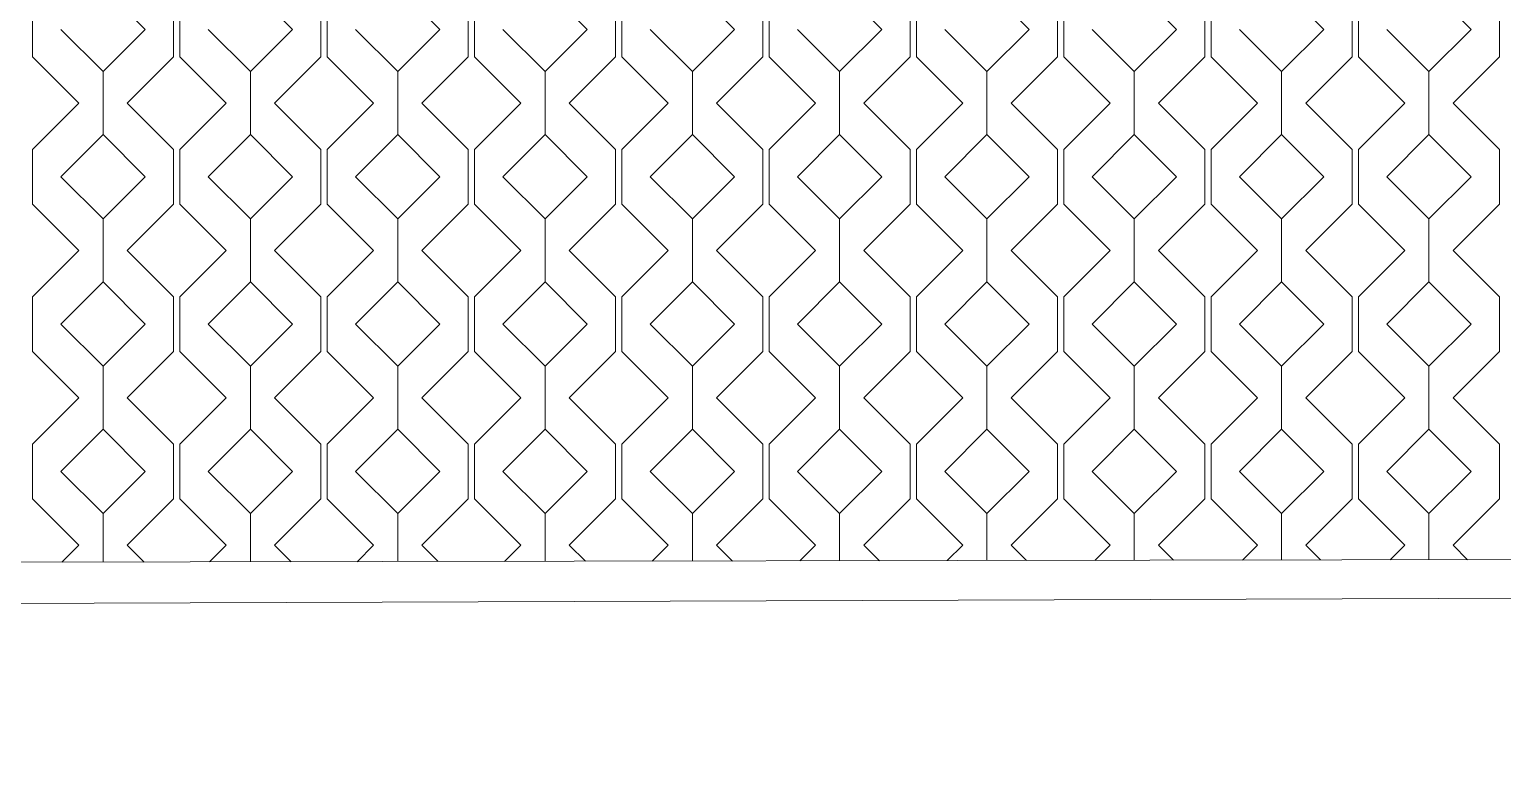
# Model space of a CAD drawing. Header units: millimetres. Extents: x -20794 to 71174, y -103753 to 30644.
# Drawn here: x 2167 to 5500, y 10663 to 12333 of the extents above; entities that cross this region are included whole.
import ezdxf

# ---------------------------------------------------------------- set-up
doc = ezdxf.new("R2010")
doc.units = ezdxf.units.MM
doc.header["$MEASUREMENT"] = 0
doc.layers.add('Местность - Рельеф', color=7, linetype='Continuous')
doc.layers.add('Местность - Рельеф_Ном._пера__1', color=7, linetype='Continuous', lineweight=13)
doc.layers.add('Местность - Рельеф_Ном._пера__102', color=7, linetype='Continuous', lineweight=5, true_color=0xcccccc)

# ---------------------------------------------------------------- blocks, each defined once
blk = doc.blocks.new('*X1')
at = {"layer": 'Местность - Рельеф_Ном._пера__102', "color": 254, "linetype": 'Continuous', "lineweight": 5, "true_color": 0xcccccc}
for p, q in [((2333.331165, 12428.7506), (2428.7608, 12333.321)), ((2666.664165, 12428.7506), (2762.0938, 12333.321)), ((2999.997165, 12428.7506), (3095.4268, 12333.321)), ((3333.330165, 12428.7506), (3428.7598, 12333.321)), ((3666.663165, 12428.7506), (3762.0928, 12333.321)), ((3999.996165, 12428.7506), (4095.4258, 12333.321)), ((4333.329165, 12428.7506), (4428.7588, 12333.321)), ((4666.662165, 12428.7506), (4762.0918, 12333.321)), ((4999.995165, 12428.7506), (5095.4248, 12333.321)), ((5333.328165, 12428.7506), (5428.7578, 12333.321)), ((2173.762, 12395.0655), (2173.762, 12333.321)), ((2492.9, 12395.0655), (2492.9, 12333.321)), ((2507.095, 12395.0655), (2507.095, 12333.321)), ((2826.233, 12395.0655), (2826.233, 12333.321)), ((2840.428, 12395.0655), (2840.428, 12333.321)), ((3159.566, 12395.0655), (3159.566, 12333.321)), ((3173.761, 12395.0655), (3173.761, 12333.321)), ((3492.899, 12395.0655), (3492.899, 12333.321)), ((3507.094, 12395.0655), (3507.094, 12333.321)), ((3826.232, 12395.0655), (3826.232, 12333.321)), ((3840.427, 12395.0655), (3840.427, 12333.321)), ((4159.565, 12395.0655), (4159.565, 12333.321)), ((4173.76, 12395.0655), (4173.76, 12333.321)), ((4492.898, 12395.0655), (4492.898, 12333.321)), ((4507.093, 12395.0655), (4507.093, 12333.321)), ((4826.231, 12395.0655), (4826.231, 12333.321)), ((4840.426, 12395.0655), (4840.426, 12333.321)), ((5159.564, 12395.0655), (5159.564, 12333.321)), ((5173.759, 12395.0655), (5173.759, 12333.321)), ((5492.897, 12395.0655), (5492.897, 12333.321)), ((2173.762, 12333.321), (2173.762, 12271.577)), ((2333.331, 12237.892), (2237.902, 12333.321)), ((2428.7606, 12333.321), (2333.331, 12237.892)), ((2492.9, 12333.321), (2492.9, 12271.577)), ((2507.095, 12333.321), (2507.095, 12271.577)), ((2666.664, 12237.892), (2571.235, 12333.321)), ((2762.0936, 12333.321), (2666.664, 12237.892)), ((2826.233, 12333.321), (2826.233, 12271.577)), ((2840.428, 12333.321), (2840.428, 12271.577)), ((2999.997, 12237.892), (2904.568, 12333.321)), ((3095.4266, 12333.321), (2999.997, 12237.892)), ((3159.566, 12333.321), (3159.566, 12271.577)), ((3173.761, 12333.321), (3173.761, 12271.577)), ((3333.33, 12237.892), (3237.901, 12333.321)), ((3428.7596, 12333.321), (3333.33, 12237.892)), ((3492.899, 12333.321), (3492.899, 12271.577)), ((3507.094, 12333.321), (3507.094, 12271.577)), ((3666.663, 12237.892), (3571.234, 12333.321)), ((3762.0926, 12333.321), (3666.663, 12237.892)), ((3826.232, 12333.321), (3826.232, 12271.577)), ((3840.427, 12333.321), (3840.427, 12271.577)), ((3999.996, 12237.892), (3904.567, 12333.321)), ((4095.4256, 12333.321), (3999.996, 12237.892)), ((4159.565, 12333.321), (4159.565, 12271.577)), ((4173.76, 12333.321), (4173.76, 12271.577)), ((4333.329, 12237.892), (4237.9, 12333.321)), ((4428.7586, 12333.321), (4333.329, 12237.892)), ((4492.898, 12333.321), (4492.898, 12271.577)), ((4507.093, 12333.321), (4507.093, 12271.577)), ((4666.662, 12237.892), (4571.233, 12333.321)), ((4762.0916, 12333.321), (4666.662, 12237.892)), ((4826.231, 12333.321), (4826.231, 12271.577)), ((4840.426, 12333.321), (4840.426, 12271.577)), ((4999.995, 12237.892), (4904.566, 12333.321)), ((5095.4246, 12333.321), (4999.995, 12237.892)), ((5159.564, 12333.321), (5159.564, 12271.577)), ((5173.759, 12333.321), (5173.759, 12271.577)), ((5333.328, 12237.892), (5237.899, 12333.321)), ((5428.7576, 12333.321), (5333.328, 12237.892)), ((5492.897, 12333.321), (5492.897, 12271.577)), ((2278.684, 12166.655), (2173.762, 12271.577)), ((2492.9, 12271.577), (2387.9779, 12166.655)), ((2612.017, 12166.655), (2507.095, 12271.577)), ((2826.233, 12271.577), (2721.3109, 12166.655)), ((2945.35, 12166.655), (2840.428, 12271.577)), ((3159.566, 12271.577), (3054.6439, 12166.655)), ((3278.683, 12166.655), (3173.761, 12271.577)), ((3492.899, 12271.577), (3387.9769, 12166.655)), ((3612.016, 12166.655), (3507.094, 12271.577)), ((3826.232, 12271.577), (3721.3099, 12166.655)), ((3945.349, 12166.655), (3840.427, 12271.577)), ((4159.565, 12271.577), (4054.6429, 12166.655)), ((4278.682, 12166.655), (4173.76, 12271.577)), ((4492.898, 12271.577), (4387.9759, 12166.655)), ((4612.015, 12166.655), (4507.093, 12271.577)), ((4826.231, 12271.577), (4721.3089, 12166.655)), ((4945.348, 12166.655), (4840.426, 12271.577)), ((5159.564, 12271.577), (5054.6419, 12166.655)), ((5278.681, 12166.655), (5173.759, 12271.577)), ((5492.897, 12271.577), (5387.9749, 12166.655)), ((2333.331, 12095.4176), (2333.331, 12237.892)), ((2333.331165, 12237.892), (2333.331165, 12095.4176)), ((2666.664, 12095.4176), (2666.664, 12237.892)), ((2666.664165, 12237.892), (2666.664165, 12095.4176)), ((2999.997, 12095.4176), (2999.997, 12237.892)), ((2999.997165, 12237.892), (2999.997165, 12095.4176)), ((3333.33, 12095.4176), (3333.33, 12237.892)), ((3333.330165, 12237.892), (3333.330165, 12095.4176)), ((3666.663, 12095.4176), (3666.663, 12237.892)), ((3666.663165, 12237.892), (3666.663165, 12095.4176)), ((3999.996, 12095.4176), (3999.996, 12237.892)), ((3999.996165, 12237.892), (3999.996165, 12095.4176)), ((4333.329, 12095.4176), (4333.329, 12237.892)), ((4333.329165, 12237.892), (4333.329165, 12095.4176)), ((4666.662, 12095.4176), (4666.662, 12237.892)), ((4666.662165, 12237.892), (4666.662165, 12095.4176)), ((4999.995, 12095.4176), (4999.995, 12237.892)), ((4999.995165, 12237.892), (4999.995165, 12095.4176)), ((5333.328, 12095.4176), (5333.328, 12237.892)), ((5333.328165, 12237.892), (5333.328165, 12095.4176)), ((2173.762, 12061.7325), (2278.684, 12166.655)), ((2387.9779, 12166.655), (2492.9, 12061.7325)), ((2507.095, 12061.7325), (2612.017, 12166.655)), ((2721.3109, 12166.655), (2826.233, 12061.7325)), ((2840.428, 12061.7325), (2945.35, 12166.655)), ((3054.6439, 12166.655), (3159.566, 12061.7325)), ((3173.761, 12061.7325), (3278.683, 12166.655)), ((3387.9769, 12166.655), (3492.899, 12061.7325)), ((3507.094, 12061.7325), (3612.016, 12166.655)), ((3721.3099, 12166.655), (3826.232, 12061.7325)), ((3840.427, 12061.7325), (3945.349, 12166.655)), ((4054.6429, 12166.655), (4159.565, 12061.7325)), ((4173.76, 12061.7325), (4278.682, 12166.655)), ((4387.9759, 12166.655), (4492.898, 12061.7325)), ((4507.093, 12061.7325), (4612.015, 12166.655)), ((4721.3089, 12166.655), (4826.231, 12061.7325)), ((4840.426, 12061.7325), (4945.348, 12166.655)), ((5054.6419, 12166.655), (5159.564, 12061.7325)), ((5173.759, 12061.7325), (5278.681, 12166.655)), ((5387.9749, 12166.655), (5492.897, 12061.7325)), ((2237.902, 11999.988165), (2333.331, 12095.4178)), ((2333.331165, 12095.4176), (2428.7608, 11999.988)), ((2571.235, 11999.988165), (2666.664, 12095.4178)), ((2666.664165, 12095.4176), (2762.0938, 11999.988)), ((2904.568, 11999.988165), (2999.997, 12095.4178)), ((2999.997165, 12095.4176), (3095.4268, 11999.988)), ((3237.901, 11999.988165), (3333.33, 12095.4178)), ((3333.330165, 12095.4176), (3428.7598, 11999.988)), ((3571.234, 11999.988165), (3666.663, 12095.4178)), ((3666.663165, 12095.4176), (3762.0928, 11999.988)), ((3904.567, 11999.988165), (3999.996, 12095.4178)), ((3999.996165, 12095.4176), (4095.4258, 11999.988)), ((4237.9, 11999.988165), (4333.329, 12095.4178)), ((4333.329165, 12095.4176), (4428.7588, 11999.988)), ((4571.233, 11999.988165), (4666.662, 12095.4178)), ((4666.662165, 12095.4176), (4762.0918, 11999.988)), ((4904.566, 11999.988165), (4999.995, 12095.4178)), ((4999.995165, 12095.4176), (5095.4248, 11999.988)), ((5237.899, 11999.988165), (5333.328, 12095.4178)), ((5333.328165, 12095.4176), (5428.7578, 11999.988)), ((2173.762, 12061.7325), (2173.762, 11999.988)), ((2492.9, 12061.7325), (2492.9, 11999.988)), ((2507.095, 12061.7325), (2507.095, 11999.988)), ((2826.233, 12061.7325), (2826.233, 11999.988)), ((2840.428, 12061.7325), (2840.428, 11999.988)), ((3159.566, 12061.7325), (3159.566, 11999.988)), ((3173.761, 12061.7325), (3173.761, 11999.988)), ((3492.899, 12061.7325), (3492.899, 11999.988)), ((3507.094, 12061.7325), (3507.094, 11999.988)), ((3826.232, 12061.7325), (3826.232, 11999.988)), ((3840.427, 12061.7325), (3840.427, 11999.988)), ((4159.565, 12061.7325), (4159.565, 11999.988)), ((4173.76, 12061.7325), (4173.76, 11999.988)), ((4492.898, 12061.7325), (4492.898, 11999.988)), ((4507.093, 12061.7325), (4507.093, 11999.988)), ((4826.231, 12061.7325), (4826.231, 11999.988)), ((4840.426, 12061.7325), (4840.426, 11999.988)), ((5159.564, 12061.7325), (5159.564, 11999.988)), ((5173.759, 12061.7325), (5173.759, 11999.988)), ((5492.897, 12061.7325), (5492.897, 11999.988)), ((2173.762, 11999.988), (2173.762, 11938.244)), ((2333.331, 11904.559), (2237.902, 11999.988)), ((2428.7606, 11999.988), (2333.331, 11904.559)), ((2492.9, 11999.988), (2492.9, 11938.244)), ((2507.095, 11999.988), (2507.095, 11938.244)), ((2666.664, 11904.559), (2571.235, 11999.988)), ((2762.0936, 11999.988), (2666.664, 11904.559)), ((2826.233, 11999.988), (2826.233, 11938.244)), ((2840.428, 11999.988), (2840.428, 11938.244)), ((2999.997, 11904.559), (2904.568, 11999.988)), ((3095.4266, 11999.988), (2999.997, 11904.559)), ((3159.566, 11999.988), (3159.566, 11938.244)), ((3173.761, 11999.988), (3173.761, 11938.244)), ((3333.33, 11904.559), (3237.901, 11999.988)), ((3428.7596, 11999.988), (3333.33, 11904.559)), ((3492.899, 11999.988), (3492.899, 11938.244)), ((3507.094, 11999.988), (3507.094, 11938.244)), ((3666.663, 11904.559), (3571.234, 11999.988)), ((3762.0926, 11999.988), (3666.663, 11904.559)), ((3826.232, 11999.988), (3826.232, 11938.244)), ((3840.427, 11999.988), (3840.427, 11938.244)), ((3999.996, 11904.559), (3904.567, 11999.988)), ((4095.4256, 11999.988), (3999.996, 11904.559)), ((4159.565, 11999.988), (4159.565, 11938.244)), ((4173.76, 11999.988), (4173.76, 11938.244)), ((4333.329, 11904.559), (4237.9, 11999.988)), ((4428.7586, 11999.988), (4333.329, 11904.559)), ((4492.898, 11999.988), (4492.898, 11938.244)), ((4507.093, 11999.988), (4507.093, 11938.244)), ((4666.662, 11904.559), (4571.233, 11999.988)), ((4762.0916, 11999.988), (4666.662, 11904.559)), ((4826.231, 11999.988), (4826.231, 11938.244)), ((4840.426, 11999.988), (4840.426, 11938.244)), ((4999.995, 11904.559), (4904.566, 11999.988)), ((5095.4246, 11999.988), (4999.995, 11904.559)), ((5159.564, 11999.988), (5159.564, 11938.244)), ((5173.759, 11999.988), (5173.759, 11938.244)), ((5333.328, 11904.559), (5237.899, 11999.988)), ((5428.7576, 11999.988), (5333.328, 11904.559)), ((5492.897, 11999.988), (5492.897, 11938.244)), ((2278.684, 11833.322), (2173.762, 11938.244)), ((2492.9, 11938.244), (2387.9779, 11833.322)), ((2612.017, 11833.322), (2507.095, 11938.244)), ((2826.233, 11938.244), (2721.3109, 11833.322)), ((2945.35, 11833.322), (2840.428, 11938.244)), ((3159.566, 11938.244), (3054.6439, 11833.322)), ((3278.683, 11833.322), (3173.761, 11938.244)), ((3492.899, 11938.244), (3387.9769, 11833.322)), ((3612.016, 11833.322), (3507.094, 11938.244)), ((3826.232, 11938.244), (3721.3099, 11833.322)), ((3945.349, 11833.322), (3840.427, 11938.244)), ((4159.565, 11938.244), (4054.6429, 11833.322)), ((4278.682, 11833.322), (4173.76, 11938.244)), ((4492.898, 11938.244), (4387.9759, 11833.322)), ((4612.015, 11833.322), (4507.093, 11938.244)), ((4826.231, 11938.244), (4721.3089, 11833.322)), ((4945.348, 11833.322), (4840.426, 11938.244)), ((5159.564, 11938.244), (5054.6419, 11833.322)), ((5278.681, 11833.322), (5173.759, 11938.244)), ((5492.897, 11938.244), (5387.9749, 11833.322)), ((2333.331, 11762.0846), (2333.331, 11904.559)), ((2333.331165, 11904.559), (2333.331165, 11762.0846)), ((2666.664, 11762.0846), (2666.664, 11904.559)), ((2666.664165, 11904.559), (2666.664165, 11762.0846)), ((2999.997, 11762.0846), (2999.997, 11904.559)), ((2999.997165, 11904.559), (2999.997165, 11762.0846)), ((3333.33, 11762.0846), (3333.33, 11904.559)), ((3333.330165, 11904.559), (3333.330165, 11762.0846)), ((3666.663, 11762.0846), (3666.663, 11904.559)), ((3666.663165, 11904.559), (3666.663165, 11762.0846)), ((3999.996, 11762.0846), (3999.996, 11904.559)), ((3999.996165, 11904.559), (3999.996165, 11762.0846)), ((4333.329, 11762.0846), (4333.329, 11904.559)), ((4333.329165, 11904.559), (4333.329165, 11762.0846)), ((4666.662, 11762.0846), (4666.662, 11904.559)), ((4666.662165, 11904.559), (4666.662165, 11762.0846)), ((4999.995, 11762.0846), (4999.995, 11904.559)), ((4999.995165, 11904.559), (4999.995165, 11762.0846)), ((5333.328, 11762.0846), (5333.328, 11904.559)), ((5333.328165, 11904.559), (5333.328165, 11762.0846)), ((2173.762, 11728.3995), (2278.684, 11833.322)), ((2387.9779, 11833.322), (2492.9, 11728.3995)), ((2507.095, 11728.3995), (2612.017, 11833.322)), ((2721.3109, 11833.322), (2826.233, 11728.3995)), ((2840.428, 11728.3995), (2945.35, 11833.322)), ((3054.6439, 11833.322), (3159.566, 11728.3995)), ((3173.761, 11728.3995), (3278.683, 11833.322)), ((3387.9769, 11833.322), (3492.899, 11728.3995)), ((3507.094, 11728.3995), (3612.016, 11833.322)), ((3721.3099, 11833.322), (3826.232, 11728.3995)), ((3840.427, 11728.3995), (3945.349, 11833.322)), ((4054.6429, 11833.322), (4159.565, 11728.3995)), ((4173.76, 11728.3995), (4278.682, 11833.322)), ((4387.9759, 11833.322), (4492.898, 11728.3995)), ((4507.093, 11728.3995), (4612.015, 11833.322)), ((4721.3089, 11833.322), (4826.231, 11728.3995)), ((4840.426, 11728.3995), (4945.348, 11833.322)), ((5054.6419, 11833.322), (5159.564, 11728.3995)), ((5173.759, 11728.3995), (5278.681, 11833.322)), ((5387.9749, 11833.322), (5492.897, 11728.3995)), ((2237.902, 11666.655165), (2333.331, 11762.0848)), ((2333.331165, 11762.0846), (2428.7608, 11666.655)), ((2571.235, 11666.655165), (2666.664, 11762.0848)), ((2666.664165, 11762.0846), (2762.0938, 11666.655)), ((2904.568, 11666.655165), (2999.997, 11762.0848)), ((2999.997165, 11762.0846), (3095.4268, 11666.655)), ((3237.901, 11666.655165), (3333.33, 11762.0848)), ((3333.330165, 11762.0846), (3428.7598, 11666.655)), ((3571.234, 11666.655165), (3666.663, 11762.0848)), ((3666.663165, 11762.0846), (3762.0928, 11666.655)), ((3904.567, 11666.655165), (3999.996, 11762.0848)), ((3999.996165, 11762.0846), (4095.4258, 11666.655)), ((4237.9, 11666.655165), (4333.329, 11762.0848)), ((4333.329165, 11762.0846), (4428.7588, 11666.655)), ((4571.233, 11666.655165), (4666.662, 11762.0848)), ((4666.662165, 11762.0846), (4762.0918, 11666.655)), ((4904.566, 11666.655165), (4999.995, 11762.0848)), ((4999.995165, 11762.0846), (5095.4248, 11666.655)), ((5237.899, 11666.655165), (5333.328, 11762.0848)), ((5333.328165, 11762.0846), (5428.7578, 11666.655)), ((2173.762, 11728.3995), (2173.762, 11666.655)), ((2492.9, 11728.3995), (2492.9, 11666.655)), ((2507.095, 11728.3995), (2507.095, 11666.655)), ((2826.233, 11728.3995), (2826.233, 11666.655)), ((2840.428, 11728.3995), (2840.428, 11666.655)), ((3159.566, 11728.3995), (3159.566, 11666.655)), ((3173.761, 11728.3995), (3173.761, 11666.655)), ((3492.899, 11728.3995), (3492.899, 11666.655)), ((3507.094, 11728.3995), (3507.094, 11666.655)), ((3826.232, 11728.3995), (3826.232, 11666.655)), ((3840.427, 11728.3995), (3840.427, 11666.655)), ((4159.565, 11728.3995), (4159.565, 11666.655)), ((4173.76, 11728.3995), (4173.76, 11666.655)), ((4492.898, 11728.3995), (4492.898, 11666.655)), ((4507.093, 11728.3995), (4507.093, 11666.655)), ((4826.231, 11728.3995), (4826.231, 11666.655)), ((4840.426, 11728.3995), (4840.426, 11666.655)), ((5159.564, 11728.3995), (5159.564, 11666.655)), ((5173.759, 11728.3995), (5173.759, 11666.655)), ((5492.897, 11728.3995), (5492.897, 11666.655)), ((2173.762, 11666.655), (2173.762, 11604.911)), ((2333.331, 11571.226), (2237.902, 11666.655)), ((2428.7606, 11666.655), (2333.331, 11571.226)), ((2492.9, 11666.655), (2492.9, 11604.911)), ((2507.095, 11666.655), (2507.095, 11604.911)), ((2666.664, 11571.226), (2571.235, 11666.655)), ((2762.0936, 11666.655), (2666.664, 11571.226)), ((2826.233, 11666.655), (2826.233, 11604.911)), ((2840.428, 11666.655), (2840.428, 11604.911)), ((2999.997, 11571.226), (2904.568, 11666.655)), ((3095.4266, 11666.655), (2999.997, 11571.226)), ((3159.566, 11666.655), (3159.566, 11604.911)), ((3173.761, 11666.655), (3173.761, 11604.911)), ((3333.33, 11571.226), (3237.901, 11666.655)), ((3428.7596, 11666.655), (3333.33, 11571.226)), ((3492.899, 11666.655), (3492.899, 11604.911)), ((3507.094, 11666.655), (3507.094, 11604.911)), ((3666.663, 11571.226), (3571.234, 11666.655)), ((3762.0926, 11666.655), (3666.663, 11571.226)), ((3826.232, 11666.655), (3826.232, 11604.911)), ((3840.427, 11666.655), (3840.427, 11604.911)), ((3999.996, 11571.226), (3904.567, 11666.655)), ((4095.4256, 11666.655), (3999.996, 11571.226)), ((4159.565, 11666.655), (4159.565, 11604.911)), ((4173.76, 11666.655), (4173.76, 11604.911)), ((4333.329, 11571.226), (4237.9, 11666.655)), ((4428.7586, 11666.655), (4333.329, 11571.226)), ((4492.898, 11666.655), (4492.898, 11604.911)), ((4507.093, 11666.655), (4507.093, 11604.911)), ((4666.662, 11571.226), (4571.233, 11666.655)), ((4762.0916, 11666.655), (4666.662, 11571.226)), ((4826.231, 11666.655), (4826.231, 11604.911)), ((4840.426, 11666.655), (4840.426, 11604.911)), ((4999.995, 11571.226), (4904.566, 11666.655)), ((5095.4246, 11666.655), (4999.995, 11571.226)), ((5159.564, 11666.655), (5159.564, 11604.911)), ((5173.759, 11666.655), (5173.759, 11604.911)), ((5333.328, 11571.226), (5237.899, 11666.655)), ((5428.7576, 11666.655), (5333.328, 11571.226)), ((5492.897, 11666.655), (5492.897, 11604.911)), ((2278.684, 11499.989), (2173.762, 11604.911)), ((2492.9, 11604.911), (2387.9779, 11499.989)), ((2612.017, 11499.989), (2507.095, 11604.911)), ((2826.233, 11604.911), (2721.3109, 11499.989)), ((2945.35, 11499.989), (2840.428, 11604.911)), ((3159.566, 11604.911), (3054.6439, 11499.989)), ((3278.683, 11499.989), (3173.761, 11604.911)), ((3492.899, 11604.911), (3387.9769, 11499.989)), ((3612.016, 11499.989), (3507.094, 11604.911)), ((3826.232, 11604.911), (3721.3099, 11499.989)), ((3945.349, 11499.989), (3840.427, 11604.911)), ((4159.565, 11604.911), (4054.6429, 11499.989)), ((4278.682, 11499.989), (4173.76, 11604.911)), ((4492.898, 11604.911), (4387.9759, 11499.989)), ((4612.015, 11499.989), (4507.093, 11604.911)), ((4826.231, 11604.911), (4721.3089, 11499.989)), ((4945.348, 11499.989), (4840.426, 11604.911)), ((5159.564, 11604.911), (5054.6419, 11499.989)), ((5278.681, 11499.989), (5173.759, 11604.911)), ((5492.897, 11604.911), (5387.9749, 11499.989)), ((2333.331, 11428.7516), (2333.331, 11571.226)), ((2333.331165, 11571.226), (2333.331165, 11428.7516)), ((2666.664, 11428.7516), (2666.664, 11571.226)), ((2666.664165, 11571.226), (2666.664165, 11428.7516)), ((2999.997, 11428.7516), (2999.997, 11571.226)), ((2999.997165, 11571.226), (2999.997165, 11428.7516)), ((3333.33, 11428.7516), (3333.33, 11571.226)), ((3333.330165, 11571.226), (3333.330165, 11428.7516)), ((3666.663, 11428.7516), (3666.663, 11571.226)), ((3666.663165, 11571.226), (3666.663165, 11428.7516)), ((3999.996, 11428.7516), (3999.996, 11571.226)), ((3999.996165, 11571.226), (3999.996165, 11428.7516)), ((4333.329, 11428.7516), (4333.329, 11571.226)), ((4333.329165, 11571.226), (4333.329165, 11428.7516)), ((4666.662, 11428.7516), (4666.662, 11571.226)), ((4666.662165, 11571.226), (4666.662165, 11428.7516)), ((4999.995, 11428.7516), (4999.995, 11571.226)), ((4999.995165, 11571.226), (4999.995165, 11428.7516)), ((5333.328, 11428.7516), (5333.328, 11571.226)), ((5333.328165, 11571.226), (5333.328165, 11428.7516)), ((2173.762, 11395.0665), (2278.684, 11499.989)), ((2387.9779, 11499.989), (2492.9, 11395.0665)), ((2507.095, 11395.0665), (2612.017, 11499.989)), ((2721.3109, 11499.989), (2826.233, 11395.0665)), ((2840.428, 11395.0665), (2945.35, 11499.989)), ((3054.6439, 11499.989), (3159.566, 11395.0665)), ((3173.761, 11395.0665), (3278.683, 11499.989)), ((3387.9769, 11499.989), (3492.899, 11395.0665)), ((3507.094, 11395.0665), (3612.016, 11499.989)), ((3721.3099, 11499.989), (3826.232, 11395.0665)), ((3840.427, 11395.0665), (3945.349, 11499.989)), ((4054.6429, 11499.989), (4159.565, 11395.0665)), ((4173.76, 11395.0665), (4278.682, 11499.989)), ((4387.9759, 11499.989), (4492.898, 11395.0665)), ((4507.093, 11395.0665), (4612.015, 11499.989)), ((4721.3089, 11499.989), (4826.231, 11395.0665)), ((4840.426, 11395.0665), (4945.348, 11499.989)), ((5054.6419, 11499.989), (5159.564, 11395.0665)), ((5173.759, 11395.0665), (5278.681, 11499.989)), ((5387.9749, 11499.989), (5492.897, 11395.0665)), ((2237.902, 11333.322165), (2333.331, 11428.7518)), ((2333.331165, 11428.7516), (2428.7608, 11333.322)), ((2571.235, 11333.322165), (2666.664, 11428.7518)), ((2666.664165, 11428.7516), (2762.0938, 11333.322)), ((2904.568, 11333.322165), (2999.997, 11428.7518)), ((2999.997165, 11428.7516), (3095.4268, 11333.322)), ((3237.901, 11333.322165), (3333.33, 11428.7518)), ((3333.330165, 11428.7516), (3428.7598, 11333.322)), ((3571.234, 11333.322165), (3666.663, 11428.7518)), ((3666.663165, 11428.7516), (3762.0928, 11333.322)), ((3904.567, 11333.322165), (3999.996, 11428.7518)), ((3999.996165, 11428.7516), (4095.4258, 11333.322)), ((4237.9, 11333.322165), (4333.329, 11428.7518)), ((4333.329165, 11428.7516), (4428.7588, 11333.322)), ((4571.233, 11333.322165), (4666.662, 11428.7518)), ((4666.662165, 11428.7516), (4762.0918, 11333.322)), ((4904.566, 11333.322165), (4999.995, 11428.7518)), ((4999.995165, 11428.7516), (5095.4248, 11333.322)), ((5237.899, 11333.322165), (5333.328, 11428.7518)), ((5333.328165, 11428.7516), (5428.7578, 11333.322)), ((2173.762, 11395.0665), (2173.762, 11333.322)), ((2492.9, 11395.0665), (2492.9, 11333.322)), ((2507.095, 11395.0665), (2507.095, 11333.322)), ((2826.233, 11395.0665), (2826.233, 11333.322)), ((2840.428, 11395.0665), (2840.428, 11333.322)), ((3159.566, 11395.0665), (3159.566, 11333.322)), ((3173.761, 11395.0665), (3173.761, 11333.322)), ((3492.899, 11395.0665), (3492.899, 11333.322)), ((3507.094, 11395.0665), (3507.094, 11333.322)), ((3826.232, 11395.0665), (3826.232, 11333.322)), ((3840.427, 11395.0665), (3840.427, 11333.322)), ((4159.565, 11395.0665), (4159.565, 11333.322)), ((4173.76, 11395.0665), (4173.76, 11333.322)), ((4492.898, 11395.0665), (4492.898, 11333.322)), ((4507.093, 11395.0665), (4507.093, 11333.322)), ((4826.231, 11395.0665), (4826.231, 11333.322)), ((4840.426, 11395.0665), (4840.426, 11333.322)), ((5159.564, 11395.0665), (5159.564, 11333.322)), ((5173.759, 11395.0665), (5173.759, 11333.322)), ((5492.897, 11395.0665), (5492.897, 11333.322)), ((2173.762, 11333.322), (2173.762, 11271.578)), ((2333.331, 11237.893), (2237.902, 11333.322)), ((2428.7606, 11333.322), (2333.331, 11237.893)), ((2492.9, 11333.322), (2492.9, 11271.578)), ((2507.095, 11333.322), (2507.095, 11271.578)), ((2666.664, 11237.893), (2571.235, 11333.322)), ((2762.0936, 11333.322), (2666.664, 11237.893)), ((2826.233, 11333.322), (2826.233, 11271.578)), ((2840.428, 11333.322), (2840.428, 11271.578)), ((2999.997, 11237.893), (2904.568, 11333.322)), ((3095.4266, 11333.322), (2999.997, 11237.893)), ((3159.566, 11333.322), (3159.566, 11271.578)), ((3173.761, 11333.322), (3173.761, 11271.578)), ((3333.33, 11237.893), (3237.901, 11333.322)), ((3428.7596, 11333.322), (3333.33, 11237.893)), ((3492.899, 11333.322), (3492.899, 11271.578)), ((3507.094, 11333.322), (3507.094, 11271.578)), ((3666.663, 11237.893), (3571.234, 11333.322)), ((3762.0926, 11333.322), (3666.663, 11237.893)), ((3826.232, 11333.322), (3826.232, 11271.578)), ((3840.427, 11333.322), (3840.427, 11271.578)), ((3999.996, 11237.893), (3904.567, 11333.322)), ((4095.4256, 11333.322), (3999.996, 11237.893)), ((4159.565, 11333.322), (4159.565, 11271.578)), ((4173.76, 11333.322), (4173.76, 11271.578)), ((4333.329, 11237.893), (4237.9, 11333.322)), ((4428.7586, 11333.322), (4333.329, 11237.893)), ((4492.898, 11333.322), (4492.898, 11271.578)), ((4507.093, 11333.322), (4507.093, 11271.578)), ((4666.662, 11237.893), (4571.233, 11333.322)), ((4762.0916, 11333.322), (4666.662, 11237.893)), ((4826.231, 11333.322), (4826.231, 11271.578)), ((4840.426, 11333.322), (4840.426, 11271.578)), ((4999.995, 11237.893), (4904.566, 11333.322)), ((5095.4246, 11333.322), (4999.995, 11237.893)), ((5159.564, 11333.322), (5159.564, 11271.578)), ((5173.759, 11333.322), (5173.759, 11271.578)), ((5333.328, 11237.893), (5237.899, 11333.322)), ((5428.7576, 11333.322), (5333.328, 11237.893)), ((5492.897, 11333.322), (5492.897, 11271.578)), ((2278.684, 11166.656), (2173.762, 11271.578)), ((2492.9, 11271.578), (2387.9779, 11166.656)), ((2612.017, 11166.656), (2507.095, 11271.578)), ((2826.233, 11271.578), (2721.3109, 11166.656)), ((2945.35, 11166.656), (2840.428, 11271.578)), ((3159.566, 11271.578), (3054.6439, 11166.656)), ((3278.683, 11166.656), (3173.761, 11271.578)), ((3492.899, 11271.578), (3387.9769, 11166.656)), ((3612.016, 11166.656), (3507.094, 11271.578)), ((3826.232, 11271.578), (3721.3099, 11166.656)), ((3945.349, 11166.656), (3840.427, 11271.578)), ((4159.565, 11271.578), (4054.6429, 11166.656)), ((4278.682, 11166.656), (4173.76, 11271.578)), ((4492.898, 11271.578), (4387.9759, 11166.656)), ((4612.015, 11166.656), (4507.093, 11271.578)), ((4826.231, 11271.578), (4721.3089, 11166.656)), ((4945.348, 11166.656), (4840.426, 11271.578)), ((5159.564, 11271.578), (5054.6419, 11166.656)), ((5278.681, 11166.656), (5173.759, 11271.578)), ((5492.897, 11271.578), (5387.9749, 11166.656)), ((2333.331, 11128.145258), (2333.331, 11237.893)), ((2333.331165, 11237.893), (2333.331165, 11128.145258)), ((2666.664, 11128.737198), (2666.664, 11237.893)), ((2666.664165, 11237.893), (2666.664165, 11128.737198)), ((2999.997, 11129.329138), (2999.997, 11237.893)), ((2999.997165, 11237.893), (2999.997165, 11129.329138)), ((3333.33, 11129.921078), (3333.33, 11237.893)), ((3333.330165, 11237.893), (3333.330165, 11129.921078)), ((3666.663, 11130.513018), (3666.663, 11237.893)), ((3666.663165, 11237.893), (3666.663165, 11130.513018)), ((3999.996, 11131.104958), (3999.996, 11237.893)), ((3999.996165, 11237.893), (3999.996165, 11131.104958)), ((4333.329, 11131.696898), (4333.329, 11237.893)), ((4333.329165, 11237.893), (4333.329165, 11131.696898)), ((4666.662, 11132.288838), (4666.662, 11237.893)), ((4666.662165, 11237.893), (4666.662165, 11132.288839)), ((4999.995, 11132.880778), (4999.995, 11237.893)), ((4999.995165, 11237.893), (4999.995165, 11132.880779)), ((5333.328, 11133.472718), (5333.328, 11237.893)), ((5333.328165, 11237.893), (5333.328165, 11133.472719)), ((2240.007716, 11127.979532), (2278.684, 11166.656)), ((2387.9779, 11166.656), (2426.323358, 11128.310396)), ((2573.933707, 11128.572525), (2612.017, 11166.656)), ((2721.3109, 11166.656), (2759.06547, 11128.901286)), ((2907.859697, 11129.165518), (2945.35, 11166.656)), ((3054.6439, 11166.656), (3091.807581, 11129.492177)), ((3241.785687, 11129.758511), (3278.683, 11166.656)), ((3387.9769, 11166.656), (3424.549693, 11130.083068)), ((3575.711678, 11130.351505), (3612.016, 11166.656)), ((3721.3099, 11166.656), (3757.291804, 11130.673959)), ((3909.637668, 11130.944498), (3945.349, 11166.656)), ((4054.6429, 11166.656), (4090.033916, 11131.264849)), ((4243.563658, 11131.537491), (4278.682, 11166.656)), ((4387.9759, 11166.656), (4422.776027, 11131.85574)), ((4577.489649, 11132.130484), (4612.015, 11166.656)), ((4721.3089, 11166.656), (4755.518139, 11132.446631)), ((4911.415639, 11132.723477), (4945.348, 11166.656)), ((5054.6419, 11166.656), (5088.26025, 11133.037522)), ((5245.341629, 11133.31647), (5278.681, 11166.656)), ((5387.9749, 11166.656), (5421.002362, 11133.628412))]:
    blk.add_line(p, q, dxfattribs=at)

msp = doc.modelspace()

# ---------------------------------------------------------------- linework, layer by layer
at = {"layer": 'Местность - Рельеф_Ном._пера__1', "color": 7, "linetype": 'Continuous', "lineweight": 13}
msp.add_line((482.6, 11029.4), (9718.6, 11060.6), dxfattribs=at)
at = {"layer": 'Местность - Рельеф_Ном._пера__1', "color": 7, "linetype": 'Continuous', "lineweight": 13, "flags": 128}
msp.add_lwpolyline([(-11201.1, 19480.6), (-10280.5, 16777.1), (-8555.3, 10806.7), (-6432.9, 10898.4), (-2247.8, 10663.4), (-2362.6, 10919.8), (-2361.2, 11119.8), (21278.3, 11161.8), (21278.3, 12068.3), (24747.6, 12068.3), (24747.6, 11768.3), (31807.4, 11768.3), (31907.6, 14903.8), (32137.3, 18525.9), (31420.5, 18676.8), (31076.4, 18711.5), (29894.8, 18811.1), (28679.4, 18877), (24956.4, 18963), (17007.1, 19022.9), (8149.7, 19232.4), (-1518.8, 19397.4)], close=True, dxfattribs=at)

# ---------------------------------------------------------------- block references
at = {"layer": 'Местность - Рельеф', "color": 7, "lineweight": 13}
msp.add_blockref('*X1', (0, 0), dxfattribs=at)

doc.saveas('drawing.dxf')
